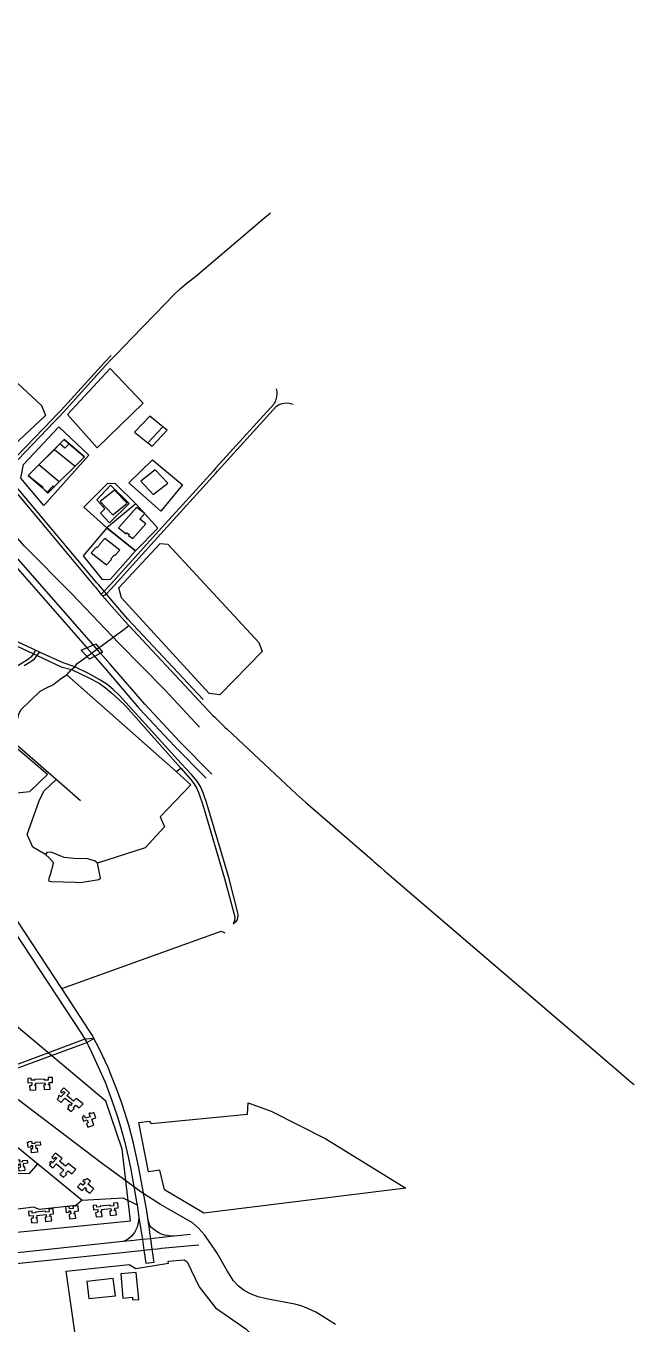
# Model space of a CAD drawing. Header units: metres. Extents: x 113.8845 to 113.9486, y 22.7113 to 22.7883.
# Drawn here: x 113.92877 to 113.94104, y 22.7269 to 22.75311 of the extents above; entities that cross this region are included whole.
import ezdxf

# ---------------------------------------------------------------- set-up
doc = ezdxf.new("R2010")
doc.units = ezdxf.units.M
for name, color, linetype in [('BUILDINGS', 5, 'Continuous'), ('DEFAULT', 7, 'Continuous'), ('ROADS', 1, 'Continuous'), ('WATER', 4, 'Continuous')]:
    doc.layers.add(name, color=color, linetype=linetype)

msp = doc.modelspace()

# ---------------------------------------------------------------- linework, layer by layer
at = {"layer": 'BUILDINGS'}
for points in [[(113.930962, 22.744911), (113.931229, 22.744696), (113.931314, 22.744627), (113.931621, 22.744951), (113.931533, 22.745021), (113.931269, 22.745234), (113.930962, 22.744911)], [(113.928811, 22.744034), (113.929102, 22.743784), (113.929211, 22.74368), (113.929949, 22.744414), (113.929543, 22.744762), (113.928811, 22.744034)], [(113.931084, 22.743919), (113.931339, 22.743649), (113.931629, 22.743883), (113.931374, 22.744152), (113.931084, 22.743919)], [(113.930199, 22.743546), (113.93036, 22.743361), (113.930271, 22.743278), (113.930457, 22.743081), (113.930852, 22.74347), (113.930477, 22.74384), (113.930199, 22.743546)], [(113.930269, 22.743508), (113.930523, 22.743243), (113.930809, 22.743477), (113.930555, 22.743742), (113.930269, 22.743508)], [(113.930635, 22.742976), (113.930789, 22.742861), (113.930807, 22.742881), (113.930856, 22.742845), (113.93084, 22.742827), (113.930926, 22.742763), (113.931189, 22.743063), (113.931067, 22.743154), (113.931167, 22.743267), (113.931, 22.743392), (113.930635, 22.742976)], [(113.930085, 22.742472), (113.930397, 22.742231), (113.930496, 22.742341), (113.930482, 22.742352), (113.930551, 22.742428), (113.930562, 22.74242), (113.930664, 22.742531), (113.930359, 22.742766), (113.930258, 22.742655), (113.930267, 22.742648), (113.930207, 22.742582), (113.930194, 22.742592), (113.930085, 22.742472)], [(113.928846, 22.731627), (113.928969, 22.731631), (113.928966, 22.73172), (113.928948, 22.731719), (113.928948, 22.731734), (113.928969, 22.731734), (113.928967, 22.73177), (113.929153, 22.731775), (113.929155, 22.731725), (113.929131, 22.731725), (113.929134, 22.731639), (113.929257, 22.731643), (113.929254, 22.731736), (113.929219, 22.731735), (113.929219, 22.731743), (113.929237, 22.731743), (113.929235, 22.731781), (113.929305, 22.731783), (113.929302, 22.731881), (113.929219, 22.731879), (113.92922, 22.73183), (113.929147, 22.731828), (113.929147, 22.731845), (113.928945, 22.731839), (113.928946, 22.731828), (113.928877, 22.731826), (113.928876, 22.731865), (113.928805, 22.731863), (113.928808, 22.731775), (113.928889, 22.731777), (113.928891, 22.731726), (113.928876, 22.731726), (113.928876, 22.731716), (113.928843, 22.731715), (113.928846, 22.731627)], [(113.929397, 22.731441), (113.929472, 22.731378), (113.929557, 22.731467), (113.929701, 22.731356), (113.929666, 22.731319), (113.929651, 22.731333), (113.929622, 22.731302), (113.929637, 22.731291), (113.929606, 22.731257), (113.929683, 22.731193), (113.929744, 22.731257), (113.929727, 22.731271), (113.929776, 22.731325), (113.929846, 22.731268), (113.929926, 22.73135), (113.929782, 22.731459), (113.929732, 22.731406), (113.929594, 22.731517), (113.929647, 22.731574), (113.929537, 22.731673), (113.929467, 22.731602), (113.929503, 22.731574), (113.929529, 22.731602), (113.929562, 22.731576), (113.929474, 22.731489), (113.929434, 22.731515), (113.929417, 22.731492), (113.929432, 22.73148), (113.929397, 22.731441)], [(113.930018, 22.73088), (113.930142, 22.73092), (113.930096, 22.73104), (113.930179, 22.731067), (113.930138, 22.731173), (113.930073, 22.731151), (113.930068, 22.731166), (113.930036, 22.731156), (113.930062, 22.731087), (113.929973, 22.731058), (113.929957, 22.731101), (113.929942, 22.731096), (113.929937, 22.731109), (113.929917, 22.731103), (113.929922, 22.73109), (113.929901, 22.731083), (113.929932, 22.731001), (113.930006, 22.731026), (113.930028, 22.730968), (113.929989, 22.730955), (113.930018, 22.73088)], [(113.928803, 22.730576), (113.92883, 22.730579), (113.928829, 22.730591), (113.928872, 22.730594), (113.928873, 22.730586), (113.928885, 22.730587), (113.928888, 22.73055), (113.928958, 22.730556), (113.928956, 22.730576), (113.929054, 22.730584), (113.92906, 22.730517), (113.928963, 22.73051), (113.928968, 22.730455), (113.928993, 22.730457), (113.929001, 22.730373), (113.928879, 22.730363), (113.928872, 22.730447), (113.928911, 22.73045), (113.928906, 22.730505), (113.928868, 22.730502), (113.928871, 22.730475), (113.928812, 22.730471), (113.928803, 22.730576)], [(113.929243, 22.730114), (113.929309, 22.73006), (113.929383, 22.730137), (113.929535, 22.730013), (113.929453, 22.729927), (113.929527, 22.729866), (113.929585, 22.729926), (113.929567, 22.729941), (113.929622, 22.729999), (113.929695, 22.729939), (113.929775, 22.730022), (113.929621, 22.730147), (113.929567, 22.730091), (113.929445, 22.73019), (113.929501, 22.730248), (113.929369, 22.730356), (113.92929, 22.730274), (113.929333, 22.730239), (113.929364, 22.730271), (113.92939, 22.73025), (113.929303, 22.73016), (113.929272, 22.730185), (113.929248, 22.730159), (113.929269, 22.730142), (113.929243, 22.730114)], [(113.928555, 22.730205), (113.928582, 22.730207), (113.928581, 22.730219), (113.928625, 22.730223), (113.928626, 22.730215), (113.928638, 22.730216), (113.928642, 22.73018), (113.928708, 22.730185), (113.928706, 22.730206), (113.928797, 22.730213), (113.928803, 22.730149), (113.928711, 22.730141), (113.928717, 22.730079), (113.928742, 22.730082), (113.92875, 22.730003), (113.928634, 22.729993), (113.928626, 22.730074), (113.928664, 22.730077), (113.928659, 22.730134), (113.92862, 22.730131), (113.928623, 22.730104), (113.928565, 22.730099), (113.928555, 22.730205)], [(113.929811, 22.729673), (113.929906, 22.729599), (113.929963, 22.729662), (113.929992, 22.72964), (113.929969, 22.729615), (113.930056, 22.729548), (113.930136, 22.729636), (113.930018, 22.729727), (113.930072, 22.729786), (113.929998, 22.729843), (113.929965, 22.729806), (113.929942, 22.729824), (113.929919, 22.729798), (113.929965, 22.729762), (113.929914, 22.729706), (113.929871, 22.72974), (113.929811, 22.729673)], [(113.930186, 22.729065), (113.930307, 22.729077), (113.930297, 22.729166), (113.93028, 22.729164), (113.930278, 22.729178), (113.930299, 22.72918), (113.930295, 22.729215), (113.93048, 22.729234), (113.930486, 22.729184), (113.930461, 22.729181), (113.930471, 22.729096), (113.930594, 22.729108), (113.930583, 22.729202), (113.930549, 22.729198), (113.930548, 22.729205), (113.930566, 22.729207), (113.930561, 22.729244), (113.930631, 22.729251), (113.93062, 22.729349), (113.930537, 22.729341), (113.930542, 22.729293), (113.93047, 22.729286), (113.930468, 22.729303), (113.930267, 22.729283), (113.930269, 22.729272), (113.930201, 22.729265), (113.930196, 22.729305), (113.930125, 22.729298), (113.930135, 22.729209), (113.930217, 22.729217), (113.930222, 22.729167), (113.930207, 22.729165), (113.930208, 22.729156), (113.930176, 22.729152), (113.930186, 22.729065)], [(113.928882, 22.728944), (113.929003, 22.728956), (113.928993, 22.729045), (113.928976, 22.729043), (113.928974, 22.729057), (113.928995, 22.729059), (113.928991, 22.729095), (113.929176, 22.729113), (113.929182, 22.729063), (113.929157, 22.729061), (113.929167, 22.728975), (113.92929, 22.728987), (113.929279, 22.729081), (113.929244, 22.729077), (113.929244, 22.729085), (113.929261, 22.729087), (113.929257, 22.729124), (113.929327, 22.72913), (113.929316, 22.729229), (113.929233, 22.729221), (113.929238, 22.729172), (113.929166, 22.729165), (113.929164, 22.729182), (113.928963, 22.729163), (113.928965, 22.729151), (113.928897, 22.729144), (113.928892, 22.729184), (113.928821, 22.729177), (113.928831, 22.729089), (113.928913, 22.729096), (113.928918, 22.729046), (113.928903, 22.729044), (113.928904, 22.729035), (113.928872, 22.729032), (113.928882, 22.728944)], [(113.929648, 22.729029), (113.929774, 22.72904), (113.929765, 22.729128), (113.929737, 22.729126), (113.929736, 22.729138), (113.929753, 22.72914), (113.929749, 22.729179), (113.92983, 22.729186), (113.92982, 22.729287), (113.929718, 22.729278), (113.929722, 22.729236), (113.929648, 22.729229), (113.929643, 22.729274), (113.929569, 22.729268), (113.92958, 22.729156), (113.929643, 22.729162), (113.92964, 22.729188), (113.929667, 22.729191), (113.929673, 22.729132), (113.929662, 22.729132), (113.929663, 22.729119), (113.929639, 22.729117), (113.929648, 22.729029)], [(113.930039, 22.727419), (113.930573, 22.727476), (113.93053, 22.727822), (113.929996, 22.727765), (113.930039, 22.727419)], [(113.930727, 22.727429), (113.930917, 22.727444), (113.930922, 22.727393), (113.931044, 22.727402), (113.930995, 22.727941), (113.930683, 22.727916), (113.930727, 22.727429)]]:
    msp.add_lwpolyline(points, dxfattribs=at)
at = {"layer": 'DEFAULT'}
for points in [[(113.932274, 22.738954), (113.931571, 22.739711), (113.930643, 22.740653), (113.929695, 22.741646), (113.928735, 22.742617), (113.927681, 22.743837), (113.926722, 22.744907), (113.925638, 22.746227), (113.925134, 22.747643), (113.924183, 22.749106), (113.923631, 22.750475), (113.9231, 22.751836), (113.922605, 22.753112)], [(113.92788, 22.746399), (113.928007, 22.746445), (113.929083, 22.74545), (113.929161, 22.745244), (113.928411, 22.744539), (113.928177, 22.744539), (113.927258, 22.745545), (113.92788, 22.746399)], [(113.929607, 22.745267), (113.930204, 22.744597), (113.931135, 22.745494), (113.930469, 22.746199), (113.929607, 22.745267)], [(113.929433, 22.745017), (113.930037, 22.744443), (113.929131, 22.743432), (113.928669, 22.743983), (113.928718, 22.744261), (113.929433, 22.745017)], [(113.930962, 22.744911), (113.931229, 22.744696), (113.931533, 22.745021), (113.931269, 22.745234), (113.930962, 22.744911)], [(113.930962, 22.744911), (113.931229, 22.744696), (113.931314, 22.744627), (113.931621, 22.744951), (113.931533, 22.745021), (113.931269, 22.745234), (113.930962, 22.744911)], [(113.928811, 22.744034), (113.92903, 22.744252), (113.929344, 22.744564), (113.929452, 22.744672), (113.929543, 22.744762), (113.929643, 22.744676), (113.929949, 22.744414), (113.92976, 22.744226), (113.929441, 22.743909), (113.929211, 22.74368), (113.929198, 22.743702), (113.929102, 22.743784), (113.928811, 22.744034)], [(113.929344, 22.744564), (113.92976, 22.744226), (113.929949, 22.744414), (113.929643, 22.744676), (113.929557, 22.744586), (113.929452, 22.744672), (113.929344, 22.744564)], [(113.928811, 22.744034), (113.92912, 22.743803), (113.929102, 22.743784), (113.929198, 22.743702), (113.92932, 22.743826), (113.929339, 22.74381), (113.929441, 22.743909), (113.92903, 22.744252), (113.928811, 22.744034)], [(113.93193, 22.743847), (113.93149, 22.743314), (113.930843, 22.743886), (113.931324, 22.744349), (113.93193, 22.743847)], [(113.93042, 22.743882), (113.930568, 22.743874), (113.930984, 22.743465), (113.930399, 22.742976), (113.92994, 22.743396), (113.93042, 22.743882)], [(113.930399, 22.742976), (113.930981, 22.742515), (113.931428, 22.74297), (113.930984, 22.743465), (113.930399, 22.742976)], [(113.930399, 22.742976), (113.929925, 22.742417), (113.930307, 22.741933), (113.930474, 22.74194), (113.930981, 22.742515), (113.930399, 22.742976)], [(113.931477, 22.742662), (113.931633, 22.742647), (113.933465, 22.740665), (113.933532, 22.74048), (113.932684, 22.739609), (113.932464, 22.739634), (113.9307, 22.741563), (113.930646, 22.741766), (113.931477, 22.742662)], [(113.929884, 22.740506), (113.930178, 22.740635), (113.930314, 22.740471), (113.930052, 22.740325), (113.929884, 22.740506)], [(113.928665, 22.739303), (113.929054, 22.739682), (113.929181, 22.739751), (113.929309, 22.739808), (113.929489, 22.739944), (113.929597, 22.740013), (113.931801, 22.738057), (113.932093, 22.737792), (113.931474, 22.737146), (113.931565, 22.736939), (113.931173, 22.736518), (113.930213, 22.736209), (113.930165, 22.736251), (113.930017, 22.736295), (113.929733, 22.736303), (113.929542, 22.73632), (113.92928, 22.736434), (113.929188, 22.736426), (113.929167, 22.736382)], [(113.927424, 22.738517), (113.928379, 22.737606), (113.928851, 22.737655), (113.929204, 22.737996), (113.928009, 22.739012), (113.927424, 22.738517)], [(113.929167, 22.736382), (113.928907, 22.736535), (113.928797, 22.736785), (113.929033, 22.737468), (113.929129, 22.737661), (113.929379, 22.737896), (113.928376, 22.738776)], [(113.925762, 22.732916), (113.926559, 22.728559), (113.930876, 22.728987), (113.930714, 22.730434), (113.930384, 22.731401), (113.927819, 22.733549), (113.925762, 22.732916)], [(113.935015, 22.726895), (113.934761, 22.727058), (113.934617, 22.727142), (113.934468, 22.727212), (113.934324, 22.727269), (113.934192, 22.727306), (113.933622, 22.727411), (113.933454, 22.727454), (113.933313, 22.72751), (113.933174, 22.727579), (113.93306, 22.727667), (113.93296, 22.727777), (113.932825, 22.727988), (113.932624, 22.728332), (113.932501, 22.728526), (113.932375, 22.728706), (113.932249, 22.728841), (113.93213, 22.728946), (113.931484, 22.72932), (113.931092, 22.729563), (113.930739, 22.729829), (113.930287, 22.730157), (113.926558, 22.732994)], [(113.931046, 22.730971), (113.931254, 22.731001), (113.931298, 22.730952), (113.933236, 22.731143), (113.933255, 22.73137), (113.93372, 22.7312), (113.934817, 22.730643), (113.936437, 22.729645), (113.932361, 22.729145), (113.931566, 22.729614), (113.931471, 22.730009), (113.93124, 22.729975), (113.931046, 22.730971)], [(113.929579, 22.727973), (113.930851, 22.728104), (113.930989, 22.728026), (113.931645, 22.728133), (113.931636, 22.728171), (113.931962, 22.728197), (113.932023, 22.728157), (113.932267, 22.727657), (113.932597, 22.72723), (113.933209, 22.726806), (113.933301, 22.726714), (113.933393, 22.725891), (113.929952, 22.725374), (113.929579, 22.727973)]]:
    msp.add_lwpolyline(points, dxfattribs=at)
at = {"layer": 'ROADS'}
for points in [[(113.928266, 22.744059), (113.928294, 22.744059), (113.928322, 22.744066), (113.928345, 22.744078), (113.9284, 22.744136), (113.928611, 22.744357), (113.929342, 22.74512), (113.929439, 22.745222), (113.929527, 22.745314), (113.930382, 22.746263), (113.930482, 22.746368), (113.93053, 22.746418), (113.930618, 22.746509), (113.930897, 22.746802), (113.931374, 22.747296), (113.931754, 22.747684), (113.931886, 22.74781), (113.932023, 22.747927), (113.932188, 22.748055), (113.933552, 22.749214), (113.933702, 22.74934)], [(113.930489, 22.746459), (113.930349, 22.746313), (113.92948, 22.745355), (113.929395, 22.745266), (113.929297, 22.745164), (113.92858, 22.744419)], [(113.925355, 22.74586), (113.925626, 22.745552), (113.926158, 22.744911), (113.927884, 22.742965), (113.93001, 22.740545)], [(113.930136, 22.740605), (113.927992, 22.743046), (113.926267, 22.744991), (113.925432, 22.745982)], [(113.933815, 22.745783), (113.933829, 22.745729), (113.933829, 22.745676), (113.933824, 22.745623), (113.933813, 22.745571), (113.933795, 22.74552), (113.933768, 22.745475), (113.932603, 22.744189), (113.932551, 22.744131), (113.931514, 22.742987), (113.930472, 22.741836), (113.930437, 22.741797), (113.930347, 22.741698), (113.93029, 22.741635)], [(113.930307, 22.741615), (113.930341, 22.741615), (113.930369, 22.741626), (113.930393, 22.741644), (113.930488, 22.741749), (113.931551, 22.742923), (113.932598, 22.744081), (113.932634, 22.74412), (113.933827, 22.745438), (113.933875, 22.745466), (113.933937, 22.745487), (113.93401, 22.7455), (113.93408, 22.745495), (113.93416, 22.745479)], [(113.932344, 22.739511), (113.930828, 22.741135), (113.930469, 22.741555), (113.930436, 22.741593), (113.930393, 22.741644), (113.930347, 22.741698), (113.930231, 22.741833), (113.9302, 22.741869), (113.928632, 22.743737), (113.928396, 22.744017), (113.928345, 22.744078), (113.928302, 22.74413), (113.928239, 22.744204), (113.928203, 22.744246), (113.928039, 22.744441)], [(113.928338, 22.743973), (113.929163, 22.742983), (113.930142, 22.741817), (113.930173, 22.741779), (113.93029, 22.741635), (113.930307, 22.741615), (113.930359, 22.74155), (113.930393, 22.741509), (113.930762, 22.741096), (113.930845, 22.741007), (113.93254, 22.739191), (113.932579, 22.739154), (113.932658, 22.739077), (113.932705, 22.739031), (113.932788, 22.738951), (113.932828, 22.738913), (113.934225, 22.7376), (113.934407, 22.73744), (113.935754, 22.736274), (113.935794, 22.736239), (113.935925, 22.736125), (113.936004, 22.736056), (113.936053, 22.736014), (113.94073, 22.732001), (113.94094, 22.731821), (113.940982, 22.731786), (113.941037, 22.731741)], [(113.922894, 22.743567), (113.922971, 22.743365), (113.923048, 22.743159), (113.924157, 22.741475), (113.924254, 22.741328), (113.924285, 22.74128), (113.924402, 22.741104), (113.925859, 22.73889), (113.925954, 22.738746), (113.925982, 22.738703), (113.92603, 22.738631), (113.926065, 22.738577), (113.926107, 22.738513), (113.926241, 22.73831), (113.927948, 22.735718), (113.928003, 22.735633), (113.929899, 22.732754), (113.929958, 22.732658), (113.929995, 22.732588)], [(113.928965, 22.740507), (113.92767, 22.741102), (113.92759, 22.741142), (113.927509, 22.741188), (113.927431, 22.741239), (113.927355, 22.741293), (113.926321, 22.74207), (113.926264, 22.742111), (113.926198, 22.742153), (113.926129, 22.742191), (113.926042, 22.742233), (113.925956, 22.742269), (113.92589, 22.742292), (113.925804, 22.742317), (113.925719, 22.742335), (113.925636, 22.742351), (113.925548, 22.742363), (113.92546, 22.742372), (113.925383, 22.742377), (113.923759, 22.742382)], [(113.927631, 22.74104), (113.928923, 22.740437), (113.928999, 22.740401), (113.92948, 22.740176), (113.929687, 22.740117), (113.930039, 22.739951), (113.930245, 22.73984), (113.930377, 22.739746), (113.930495, 22.73965), (113.93065, 22.739509), (113.930779, 22.739387), (113.931894, 22.738129), (113.932091, 22.737906), (113.932158, 22.737817), (113.932214, 22.737718), (113.932262, 22.737604), (113.932335, 22.737389), (113.932777, 22.735899), (113.932981, 22.735125), (113.932978, 22.735053), (113.932949, 22.734979)], [(113.929597, 22.740013), (113.929687, 22.740117), (113.929754, 22.740174), (113.929798, 22.740231), (113.930741, 22.740929), (113.930845, 22.741007)], [(113.930269, 22.740455), (113.930136, 22.740605)], [(113.928965, 22.740507), (113.928923, 22.740437), (113.928898, 22.7404), (113.928867, 22.740367), (113.928818, 22.740328), (113.928694, 22.74025), (113.926414, 22.738866)], [(113.928735, 22.740197), (113.928865, 22.740278), (113.928897, 22.740299), (113.928941, 22.740335), (113.928978, 22.740373), (113.928999, 22.740401), (113.929044, 22.740471)], [(113.932949, 22.734979), (113.93301, 22.735034), (113.933037, 22.735073), (113.933051, 22.735138), (113.933051, 22.73518), (113.932865, 22.73592), (113.932421, 22.737412), (113.932348, 22.737631), (113.932292, 22.737757), (113.932217, 22.73787), (113.932108, 22.737996), (113.931899, 22.738218), (113.930787, 22.739456), (113.930657, 22.739597), (113.93053, 22.739718), (113.930399, 22.739824), (113.930258, 22.739913), (113.930058, 22.740027), (113.929754, 22.740174), (113.929523, 22.740251), (113.929044, 22.740471), (113.928965, 22.740507)], [(113.93001, 22.740545), (113.930125, 22.740415)], [(113.930125, 22.740415), (113.930363, 22.740144), (113.931056, 22.739333), (113.931765, 22.738571), (113.932406, 22.737924)], [(113.932521, 22.738007), (113.931875, 22.738659), (113.931165, 22.739422), (113.93047, 22.740225), (113.930269, 22.740455)], [(113.92987, 22.737465), (113.929379, 22.737896), (113.928376, 22.738776), (113.92851, 22.738927), (113.928585, 22.739051), (113.928628, 22.739217), (113.928665, 22.739303), (113.929054, 22.739682), (113.929181, 22.739751), (113.929309, 22.739808), (113.929489, 22.739944), (113.929597, 22.740013), (113.931801, 22.738057), (113.931894, 22.738129)], [(113.929491, 22.733677), (113.928132, 22.735737), (113.92637, 22.738414), (113.926277, 22.738556), (113.92625, 22.738597), (113.926207, 22.738663), (113.926171, 22.738717), (113.926126, 22.738785), (113.926027, 22.738935)], [(113.929491, 22.733677), (113.932711, 22.734835), (113.932783, 22.734799)], [(113.930138, 22.732672), (113.930109, 22.732726), (113.930047, 22.732827), (113.929491, 22.733677)], [(113.930138, 22.732672), (113.929958, 22.732658), (113.928253, 22.732017)], [(113.928316, 22.731972), (113.929995, 22.732588)], [(113.929995, 22.732588), (113.930138, 22.732672)], [(113.929995, 22.732588), (113.930024, 22.732536), (113.930099, 22.732376), (113.930228, 22.732097), (113.930365, 22.731788), (113.930498, 22.731435), (113.930621, 22.73107), (113.93069, 22.730839), (113.930763, 22.730569), (113.930832, 22.730281), (113.930887, 22.730023)], [(113.931081, 22.729875), (113.931047, 22.730058), (113.930942, 22.730558), (113.930846, 22.730916), (113.930713, 22.731341), (113.930614, 22.731605), (113.930512, 22.731874), (113.930427, 22.732083), (113.930253, 22.732456), (113.930186, 22.732583), (113.930138, 22.732672)], [(113.927746, 22.731171), (113.929008, 22.730139), (113.929902, 22.729408), (113.930722, 22.72945), (113.93101, 22.729308)], [(113.929902, 22.729408), (113.929778, 22.729297), (113.929044, 22.729216), (113.928925, 22.729266), (113.928191, 22.729167), (113.928178, 22.729237), (113.927892, 22.729312), (113.92787, 22.72962), (113.927899, 22.729782), (113.92812, 22.73001), (113.928162, 22.730053), (113.928293, 22.72995), (113.928838, 22.729942), (113.929008, 22.730139)], [(113.930887, 22.730023), (113.930999, 22.729373)], [(113.931207, 22.729192), (113.931081, 22.729875)], [(113.930999, 22.729373), (113.93101, 22.729308), (113.93105, 22.729057), (113.931088, 22.728807), (113.931099, 22.728731), (113.931118, 22.728609), (113.93115, 22.728396), (113.931169, 22.728265), (113.931176, 22.728223), (113.931185, 22.728134), (113.931356, 22.728151), (113.931345, 22.728233), (113.931338, 22.728279), (113.931319, 22.728414), (113.931288, 22.728627), (113.931271, 22.728748), (113.931261, 22.728819), (113.931235, 22.728999), (113.931207, 22.729192)], [(113.93105, 22.729057), (113.931042, 22.728978), (113.931028, 22.728918), (113.931012, 22.728862), (113.930989, 22.728805), (113.930959, 22.728755), (113.930933, 22.728718), (113.930891, 22.728672), (113.930846, 22.728631), (113.930798, 22.728599), (113.930723, 22.728567)], [(113.931757, 22.728676), (113.931687, 22.728681), (113.931625, 22.728688), (113.931564, 22.728701), (113.931504, 22.728721), (113.931451, 22.728744), (113.931398, 22.728776), (113.931351, 22.728811), (113.931304, 22.728852), (113.931271, 22.728895), (113.931254, 22.728936), (113.931235, 22.728999)], [(113.922595, 22.727512), (113.922711, 22.727524), (113.922758, 22.727529), (113.923063, 22.72756), (113.926012, 22.727859), (113.926074, 22.727865), (113.926194, 22.727882), (113.926336, 22.727891), (113.926424, 22.727901), (113.926501, 22.727908), (113.930968, 22.728377), (113.931031, 22.728383), (113.93115, 22.728396), (113.931319, 22.728414), (113.931424, 22.728425), (113.931506, 22.728433), (113.932019, 22.728482), (113.932255, 22.728505)], [(113.932092, 22.728712), (113.931757, 22.728676), (113.931454, 22.728644), (113.931395, 22.728638), (113.931288, 22.728627), (113.931118, 22.728609), (113.931001, 22.728596), (113.930951, 22.728591), (113.930723, 22.728567), (113.92797, 22.728277), (113.92671, 22.728145), (113.926441, 22.728116), (113.92639, 22.728112), (113.926303, 22.728102), (113.926164, 22.72809), (113.926042, 22.72808), (113.926001, 22.728077), (113.925746, 22.728051), (113.923019, 22.727779)]]:
    msp.add_lwpolyline(points, dxfattribs=at)
at = {"layer": 'WATER'}
msp.add_lwpolyline([(113.930272, 22.735909), (113.930213, 22.736209), (113.930165, 22.736251), (113.930017, 22.736295), (113.929733, 22.736303), (113.929542, 22.73632), (113.92928, 22.736434), (113.929188, 22.736426), (113.929167, 22.736382), (113.929245, 22.736313), (113.929309, 22.736238), (113.92932, 22.736201), (113.929258, 22.735971), (113.929232, 22.735902), (113.929231, 22.735847), (113.929277, 22.735838), (113.929763, 22.735825), (113.929867, 22.735818), (113.930237, 22.735882), (113.930272, 22.735909)], dxfattribs=at)

doc.saveas('drawing.dxf')
